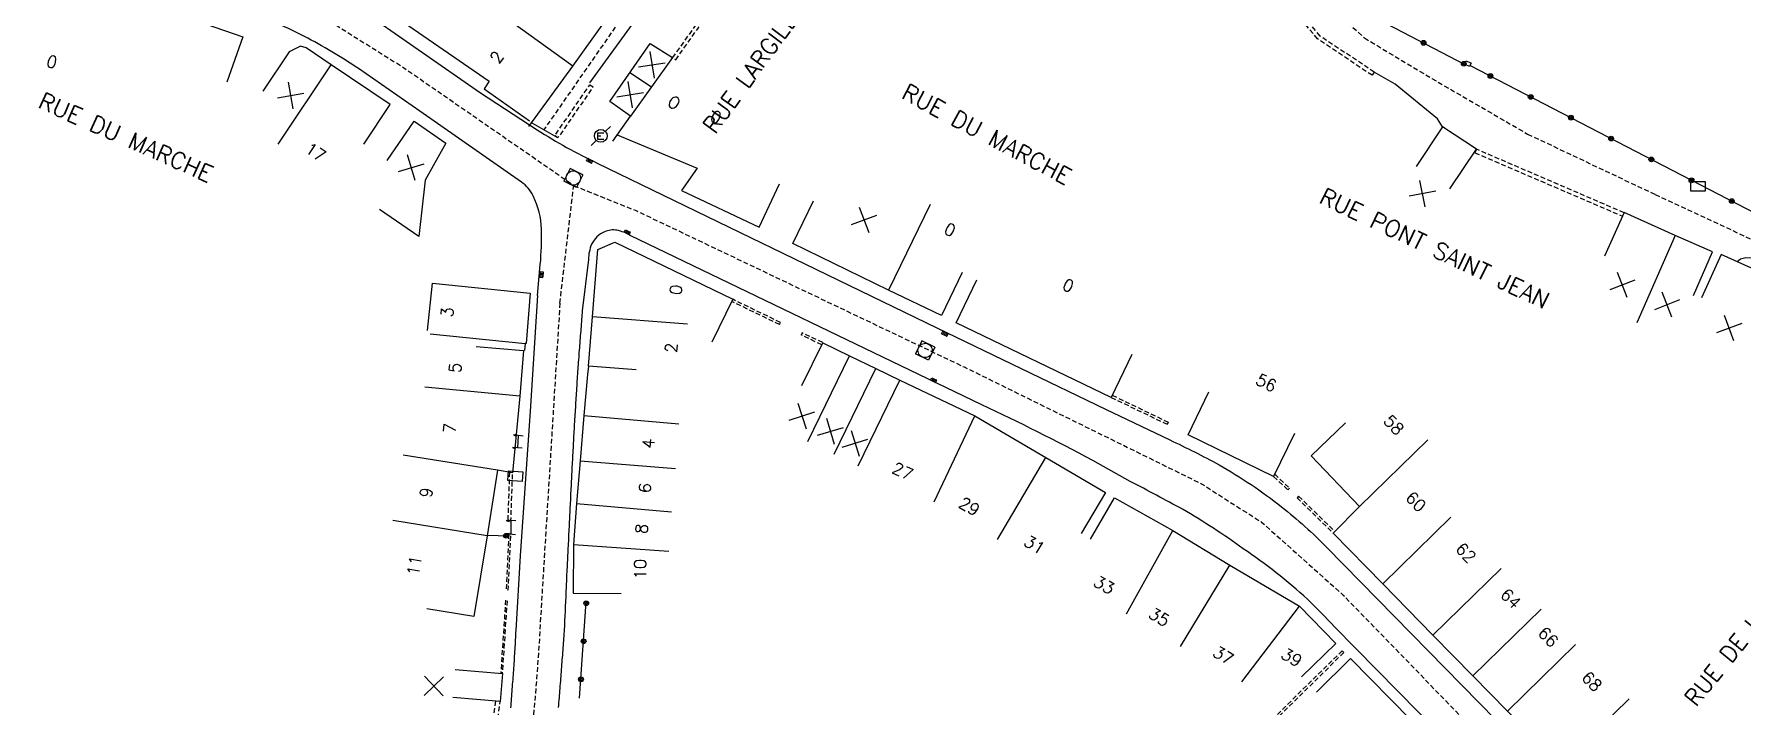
# Model space of a CAD drawing. Header units: millimetres. Extents: x 108000 to 119599, y 120002 to 124063.
# Drawn here: x 108152.3 to 108331.4, y 120667.6 to 120738.2 of the extents above; entities that cross this region are included whole.
import ezdxf
from ezdxf.enums import TextEntityAlignment as Align

# ---------------------------------------------------------------- set-up
doc = ezdxf.new("R2010")
doc.units = ezdxf.units.MM
doc.linetypes.add('DASHED', pattern=[0.75, 0.5, -0.25])
doc.layers.get('0').update_dxf_attribs({"linetype": 'CONTINUOUS'})
for name, color, linetype in [('W0001', 6, 'DASHED'), ('W0008', 7, 'CONTINUOUS'), ('W0100', 7, 'CONTINUOUS'), ('W0105', 7, 'CONTINUOUS'), ('W0112', 1, 'DASHED'), ('W0322', 7, 'CONTINUOUS'), ('W0400', 7, 'CONTINUOUS'), ('W0420', 7, 'CONTINUOUS'), ('W0471', 7, 'CONTINUOUS'), ('W0989', 7, 'CONTINUOUS'), ('W0991', 7, 'CONTINUOUS'), ('W1102', 7, 'CONTINUOUS'), ('W1471', 7, 'CONTINUOUS')]:
    doc.layers.add(name, color=color, linetype=linetype)
doc.styles.get("Standard").update_dxf_attribs({"font": 'romans.shx', "width": 0.85})

# ---------------------------------------------------------------- blocks, each defined once
blk = doc.blocks.new('t991o')
at = {"color": 0, "linetype": 'Continuous'}
for p, q in [((-1, 1), (1, -1)), ((-1, -1), (1, 1))]:
    blk.add_line(p, q, dxfattribs=at)
blk = doc.blocks.new('T400')
for p, q in [((-0.15, 0.3), (0.15, 0.3)), ((-0.15, -0.25), (-0.15, 0.3)), ((-0.15, 0.15), (0.15, 0.15)), ((-0.15, 0), (0.15, 0)), ((0.15, 0.3), (0.15, -0.25)), ((-0.15, -0.15), (0.15, -0.15)), ((-0.15, -0.25), (-0.15, -0.3)), ((-0.15, -0.3), (0.15, -0.3)), ((0.15, -0.3), (0.15, -0.25))]:
    blk.add_line(p, q)
blk = doc.blocks.new('T420')
for p, q in [((0.75, 0.75), (-0.75, 0.75)), ((-0.75, 0.75), (-0.75, -0.75)), ((0.75, 0.75), (0.75, -0.75)), ((0.75, -0.75), (-0.75, -0.75))]:
    blk.add_line(p, q)
blk.add_ellipse((0, 0), major_axis=(-0.53, 0.53), ratio=1, start_param=3.926991, end_param=10.210176)
blk = doc.blocks.new('T471')
for p, q in [((-0.333334, 0.333334), (-0.333334, -0.333334)), ((-0.333334, 0.333334), (0.333334, 0.333334)), ((-0.333334, 0), (0, 0)), ((0.500001, 0.500001), (1.000002, 1.000002)), ((-0.500001, -0.500001), (-1.000002, -1.000002)), ((-0.333334, -0.333334), (0.333334, -0.333334))]:
    blk.add_line(p, q)
blk.add_ellipse((0, 0), major_axis=(0.471405, 0.471405), ratio=1, start_param=5.4977871438, end_param=11.780972451)
blk = doc.blocks.new('T1471')
at = {"color": 0, "linetype": 'Continuous', "flags": 128}
blk.add_lwpolyline([(-0.75, -0.5), (-0.75, 0.5), (0.75, 0.5), (0.75, -0.5), (-0.75, -0.5)], dxfattribs=at)
blk = doc.blocks.new('t322o')
at = {"color": 0, "linetype": 'Continuous'}
for radius in [0.25, 0.15]:
    blk.add_circle((0, 0), radius, dxfattribs=at)
blk = doc.blocks.new('t105o')
for p, q in [((-0.5, 0), (0.5, 0)), ((0.5, 0), (0.2, 0.1)), ((0.5, 0), (0.2, -0.1))]:
    blk.add_line(p, q)

msp = doc.modelspace()

# ---------------------------------------------------------------- linework, layer by layer
at = {"layer": 'W0001', "flags": 128}
for points in [[(108207.39, 120709.98), (108207.97, 120714.93), (108208.84, 120722.3), (108190.84, 120734.76), (108175.49, 120744.37), (108164.76, 120748.58), (108152.37, 120751.81), (108135.01, 120756.86), (108117.83, 120762.25)], [(108224.72, 120753.68), (108218.67, 120746.81), (108205.71, 120728.15)], [(108208.84, 120722.3), (108215.44, 120719.65), (108249.77, 120703.29), (108274.66, 120691.04), (108280.96, 120687.01), (108289.52, 120679.36), (108309.12, 120659.14), (108324.38, 120644.31), (108327.33, 120639.21), (108330.36, 120636.45)], [(108207.39, 120709.98), (108205.46, 120678.6), (108205.19, 120673.97), (108204.8, 120668.65), (108204.41, 120664.72), (108203.74, 120660.76), (108202.82, 120657.06), (108200.57, 120650.33), (108196.98, 120642.26), (108186.11, 120620.92), (108180.1, 120602.94), (108179.66, 120600.82), (108179.49, 120598.71), (108179.98, 120596.82), (108181.4, 120594.48), (108189.43, 120585.28), (108217.18, 120560.75), (108232.26, 120535.55), (108246.33, 120505.73)]]:
    msp.add_lwpolyline(points, dxfattribs=at)
at = {"layer": 'W0001'}
msp.add_lwpolyline([(108282.02, 120749.95), (108288.32, 120740.92), (108291.74, 120737.79), (108298.81, 120733.53), (108308.85, 120727.71), (108322.21, 120721.38), (108333.44, 120716.15), (108342.14, 120712.95), (108348, 120711.8), (108355.95, 120710.33), (108362.38, 120707.69)], dxfattribs=at)
at = {"layer": 'W0008', "flags": 128}
for points in [[(108133.66, 120759.96), (108147.29, 120756.01), (108167.95, 120750.95, -0.0361), (108172.44, 120749.5, -0.0312), (108176.53, 120747.53, -0.0247), (108179.47, 120745.69), (108199.07, 120732.04), (108205, 120728.16, 0.0318), (108211.31, 120724.66), (108246.91, 120707.39), (108264.6, 120698.85), (108271.32, 120695.64, -0.0166), (108276.5, 120693.02, -0.0392), (108283.05, 120688.62, -0.0319), (108287.81, 120684.35), (108305.51, 120666.28), (108322.05, 120649.55, 0.104), (108323.21, 120648.79, 0.1816), (108325.33, 120648.7, 0.135), (108326.28, 120649.37), (108331.66, 120655.4)], [(108205.04, 120710.79), (108205.34, 120714.03, 0.0284), (108205.45, 120717.73, 0.1112), (108204.58, 120721.24, 0.1173), (108203.37, 120722.68), (108192.69, 120730.1), (108186.26, 120734.57, 0.0326), (108180.6, 120737.94, 0.0237), (108177.22, 120739.51), (108160.44, 120746.27, 0.0236), (108152.83, 120748.85), (108136.22, 120753.77)], [(108319.57, 120634.93), (108321.21, 120637.39, 0.1205), (108322.15, 120639.23, 0.1304), (108322.08, 120641.36, 0.0969), (108321.4, 120642.64, 0.0234), (108320.98, 120643.11), (108304.06, 120660.34), (108288.61, 120676.05, 0.0084), (108285.77, 120678.93, 0.0366), (108279.03, 120684.23, 0.0244), (108272.68, 120688.36, 0.0018), (108267.19, 120691.29), (108263.25, 120693.48, 0.0148), (108251.61, 120699.31), (108214.76, 120717.09, 0.0717), (108213.37, 120717.63, 0.1399), (108212.07, 120717.46, 0.1798), (108210.72, 120716.18, 0.0883), (108210.38, 120714.56), (108209.74, 120709.17)]]:
    msp.add_lwpolyline(points, format="xyb", dxfattribs=at)
for points in [[(108224.19, 120745.86), (108221.23, 120747.86), (108210.5, 120733.07)], [(108207.18, 120727.32), (108204.49, 120728.85)], [(108205.04, 120710.79), (108204.28, 120698.64), (108203.24, 120683.47), (108202.77, 120675.65), (108202.75, 120675.4), (108202.74, 120675.16), (108202.73, 120674.91), (108202.71, 120674.67), (108202.7, 120674.42), (108202.69, 120674.18), (108202.67, 120673.93), (108202.66, 120673.69), (108202.64, 120673.44), (108202.63, 120673.19), (108202.61, 120672.95), (108202.59, 120672.7), (108202.58, 120672.46), (108202.56, 120672.21), (108202.55, 120671.97), (108202.53, 120671.72), (108202.51, 120671.48), (108202.49, 120671.23), (108202.48, 120670.99), (108202.46, 120670.74), (108202.44, 120670.5), (108202.42, 120670.25), (108202.4, 120670.01), (108202.38, 120669.76), (108202.37, 120669.51), (108202.35, 120669.27), (108202.33, 120669.02), (108202.31, 120668.77), (108202.3, 120668.53), (108202.28, 120668.28), (108202.26, 120668.03), (108202.25, 120667.79), (108202.23, 120667.54)], [(108209.74, 120709.17), (108209.69, 120708.54), (108209.67, 120708.29), (108209.65, 120708.04), (108209.63, 120707.79), (108209.61, 120707.54), (108209.59, 120707.29), (108209.57, 120707.04), (108209.55, 120706.79), (108209.53, 120706.55), (108209.51, 120706.3), (108209.49, 120706.05), (108209.47, 120705.8), (108209.45, 120705.55), (108209.43, 120705.3), (108209.41, 120705.05), (108209.39, 120704.8), (108209.37, 120704.55), (108209.36, 120704.3), (108209.34, 120704.05), (108209.32, 120703.8), (108209.3, 120703.55), (108209.28, 120703.3), (108209.27, 120703.05), (108209.25, 120702.8), (108209.23, 120702.55), (108209.21, 120702.3), (108209.2, 120702.05), (108209.18, 120701.8), (108209.16, 120701.55), (108209.15, 120701.3), (108209.13, 120701.05), (108209.12, 120700.8), (108209.1, 120700.55), (108209.08, 120700.3), (108209.07, 120700.05), (108209.05, 120699.8), (108209.04, 120699.55), (108209.02, 120699.3), (108209.01, 120699.05), (108208.99, 120698.8), (108208.98, 120698.55), (108208.96, 120698.3), (108208.95, 120698.05), (108208.93, 120697.8), (108208.92, 120697.55), (108208.9, 120697.3), (108208.89, 120697.05), (108208.88, 120696.8), (108208.86, 120696.55), (108208.85, 120696.3), (108208.83, 120696.05), (108208.82, 120695.8), (108208.81, 120695.55), (108208.79, 120695.3), (108208.78, 120695.05), (108208.77, 120694.8), (108208.75, 120694.55), (108208.74, 120694.3), (108208.73, 120694.05), (108208.71, 120693.8), (108208.7, 120693.55), (108208.69, 120693.3), (108208.67, 120693.05), (108208.66, 120692.8), (108208.65, 120692.55), (108208.64, 120692.3), (108208.62, 120692.05), (108208.61, 120691.8), (108208.6, 120691.55), (108208.59, 120691.3), (108208.57, 120691.05), (108208.56, 120690.8), (108208.55, 120690.55), (108208.54, 120690.3), (108208.52, 120690.05), (108208.51, 120689.8), (108208.5, 120689.55), (108208.49, 120689.3), (108208.47, 120689.04), (108208.46, 120688.79), (108208.45, 120688.54), (108208.44, 120688.29), (108208.42, 120688.04), (108208.41, 120687.79), (108208.4, 120687.54), (108208.39, 120687.29), (108208.38, 120687.04), (108208.36, 120686.79), (108208.35, 120686.54), (108208.34, 120686.29), (108208.33, 120686.04), (108208.31, 120685.79), (108208.3, 120685.54), (108208.29, 120685.29), (108208.28, 120685.04), (108208.26, 120684.79), (108208.25, 120684.54), (108208.24, 120684.29), (108208.23, 120684.04), (108208.21, 120683.79), (108208.2, 120683.54), (108208.19, 120683.29), (108208.18, 120683.04), (108208.16, 120682.79), (108208.15, 120682.54), (108208.14, 120682.29), (108208.12, 120682.04), (108208.11, 120681.79), (108208.1, 120681.54), (108208.09, 120681.29), (108208.08, 120681.05), (108208.07, 120680.8), (108208.06, 120680.55), (108208.05, 120680.3), (108208.04, 120680.05), (108208.03, 120679.8), (108208.02, 120679.55), (108208.01, 120679.3), (108208, 120679.05), (108207.99, 120678.81), (108207.97, 120678.56), (108207.96, 120678.31), (108207.95, 120678.06), (108207.94, 120677.81), (108207.93, 120677.56), (108207.92, 120677.31), (108207.91, 120677.06), (108207.89, 120676.81), (108207.88, 120676.57), (108207.87, 120676.32), (108207.86, 120676.07), (108207.84, 120675.82), (108207.83, 120675.57), (108207.81, 120675.32), (108207.79, 120675.07), (108207.78, 120674.83), (108207.76, 120674.58), (108207.74, 120674.33), (108207.72, 120674.08), (108207.7, 120673.83), (108207.69, 120673.58), (108207.67, 120673.33), (108207.65, 120673.08), (108207.63, 120672.83), (108207.61, 120672.58), (108207.59, 120672.33), (108207.57, 120672.08), (108207.55, 120671.83), (108207.54, 120671.58), (108207.52, 120671.33), (108207.5, 120671.08), (108207.48, 120670.83), (108207.46, 120670.58), (108207.44, 120670.33), (108207.42, 120670.08), (108207.4, 120669.83), (108207.38, 120669.58), (108207.36, 120669.33), (108207.34, 120669.08), (108207.32, 120668.83), (108207.3, 120668.58), (108207.28, 120668.33), (108207.25, 120668.08), (108207.23, 120667.83), (108207.21, 120667.58)]]:
    msp.add_lwpolyline(points, dxfattribs=at)
at = {"layer": 'W0008'}
for points in [[(108299.93, 120728.47), (108299.4, 120729.3), (108294.95, 120732.95), (108292.77, 120734.2)], [(108352.94, 120685.54), (108358.18, 120701.03), (108358.37, 120701.79), (108358.24, 120702.85), (108357.55, 120703.75), (108356.44, 120704.42), (108337.15, 120712.6), (108332.3, 120714.68), (108331.72, 120714.73), (108331.17, 120714.6), (108330.8, 120714.32)]]:
    msp.add_lwpolyline(points, dxfattribs=at)
at = {"layer": 'W0100', "flags": 128}
for points in [[(108163.5, 120765.18), (108158.77, 120766.81), (108155.37, 120756.93), (108156.35, 120755.64), (108160.39, 120754.99), (108164.82, 120754.17), (108170.89, 120753.02), (108177.99, 120748.38), (108181.48, 120746.07), (108188.04, 120741.49), (108192, 120738.76), (108199.99, 120733.25), (108199.44, 120732.47), (108204.22, 120729.09)], [(108204.14, 120728.51), (108208.74, 120734.84), (108212.18, 120739.61), (108215.65, 120744.54), (108220.32, 120750.9), (108214.55, 120756.46), (108211.08, 120752.86)], [(108137.9, 120744.08), (108139.23, 120748.9), (108162.58, 120742.47), (108162.42, 120741.99), (108174.14, 120737.89), (108172.49, 120733.17)], [(108212.95, 120726.96), (108214.78, 120729.6), (108212.61, 120731.11), (108216.86, 120737.22), (108219.2, 120735.73)], [(108186.83, 120726.65), (108189.61, 120730.81), (108183.41, 120734.96), (108180.78, 120736.75), (108180.19, 120736.92), (108179.02, 120736.35), (108176.24, 120732.2)], [(108189.28, 120724.95), (108192.12, 120729.06), (108195.45, 120726.77), (108193.26, 120722.88), (108192.61, 120716.98), (108188.49, 120719.81)], [(108213.4, 120727.62), (108221.77, 120724.13), (108220.13, 120721.79), (108228.29, 120717.96), (108230.42, 120722.49)], [(108249.57, 120713.18), (108247.39, 120708.68), (108241.84, 120711.34), (108231.8, 120716.22), (108233.98, 120720.72)], [(108215.38, 120702.98), (108210.4, 120703.37), (108210.8, 120708.53), (108211.37, 120715.59), (108213.15, 120716.38), (108225.51, 120710.38), (108223.33, 120705.89)], [(108193.51, 120707.11), (108194.02, 120712.08), (108204.26, 120711.04), (108203.86, 120705.74), (108203.74, 120705.75), (108203.68, 120705)], [(108267.36, 120704.6), (108265.19, 120700.1), (108248.92, 120707.93), (108251.09, 120712.43)], [(108198.6, 120705.43), (108203.59, 120705.01), (108203.18, 120700.24), (108202.43, 120692.2), (108200.85, 120692.47), (108199.75, 120685.58), (108198.37, 120677.13), (108193.43, 120677.93)], [(108232.76, 120701.34), (108234.95, 120705.83), (108237.76, 120704.46), (108240.5, 120703.14), (108243.04, 120701.91), (108250.9, 120698.18), (108258.35, 120693.81), (108264.58, 120690.13), (108262.04, 120685.82)], [(108210.39, 120703.36), (108210.27, 120702.49), (108209.9, 120698.19), (108209.53, 120693.44), (108209.14, 120688.97), (108208.83, 120684.68), (108208.8, 120679.57), (108213.8, 120679.54)], [(108284.41, 120696.3), (108282.22, 120691.8), (108273.25, 120696.18), (108275.44, 120700.67)], [(108203.03, 120696.11), (108202.93, 120694.8)], [(108289.76, 120697.43), (108286.15, 120693.97), (108291.22, 120688.67), (108288.46, 120685.87), (108293.65, 120680.56), (108298.92, 120675.16), (108303.11, 120670.9), (108306.72, 120667.19), (108312.33, 120661.5), (108315.89, 120657.83), (108319.37, 120654.25), (108320.93, 120652.66)], [(108263.01, 120685.24), (108265.52, 120689.56), (108271.66, 120686.14), (108277.63, 120682.52), (108284.93, 120678.22), (108288.74, 120674.3), (108285.15, 120670.81)], [(108202.26, 120687.17), (108202.25, 120685.75)], [(108311.52, 120628.98), (108320.54, 120639.54), (108320.43, 120641.82), (108317.06, 120645.29), (108313.7, 120648.77), (108310.75, 120651.74), (108307.7, 120654.87), (108303.27, 120659.45), (108296.59, 120666.27), (108290.28, 120672.7), (108286.71, 120669.2)], [(108196.4, 120671.58), (108201.38, 120671.16), (108201.14, 120668.21), (108196.15, 120668.63)]]:
    msp.add_lwpolyline(points, dxfattribs=at)
at = {"layer": 'W0100'}
for points in [[(108300.7, 120721.95), (108303.48, 120726.11), (108299.93, 120728.47), (108297.15, 120724.31)], [(108326.23, 120710.79), (108328.23, 120715.37), (108324.3, 120717.08), (108318.96, 120719.47), (108316.92, 120714.9)], [(108333.45, 120707.65), (108335.51, 120712.2), (108329.12, 120715.09), (108327.06, 120710.54)]]:
    msp.add_lwpolyline(points, dxfattribs=at)
at = {"layer": 'W0112'}
for p, q in [((108292.77, 120734.2), (108292.55, 120733.87)), ((108302.76, 120734.81), (108302.26, 120735.02)), ((108302.91, 120735.18), (108302.76, 120734.81)), ((108303.48, 120726.12), (108303.32, 120725.75)), ((108318.96, 120719.46), (108303.48, 120726.12)), ((108230.53, 120707.95), (108225.51, 120710.38)), ((108230.42, 120707.73), (108225.4, 120710.16)), ((108230.42, 120707.73), (108230.53, 120707.95)), ((108232.78, 120706.87), (108232.67, 120706.65)), ((108234.84, 120705.61), (108232.67, 120706.65)), ((108234.94, 120705.84), (108232.78, 120706.87)), ((108265.19, 120700.1), (108271.06, 120697.27)), ((108265.3, 120700.32), (108271.17, 120697.5)), ((108271.17, 120697.5), (108271.06, 120697.27)), ((108282.22, 120691.8), (108283.72, 120690.39)), ((108282.33, 120692.04), (108283.89, 120690.57)), ((108283.89, 120690.57), (108283.72, 120690.39)), ((108284.84, 120689.73), (108284.67, 120689.56)), ((108284.67, 120689.56), (108288.46, 120685.87)), ((108284.84, 120689.73), (108288.63, 120686.05)), ((108289.4, 120673.51), (108282.26, 120666.51)), ((108289.57, 120673.33), (108282.43, 120666.33)), ((108289.4, 120673.51), (108289.57, 120673.33))]:
    msp.add_line(p, q, dxfattribs=at)
for points in [[(108292.55, 120733.87), (108286.83, 120737.68), (108283.83, 120741.28), (108280.69, 120744.7)], [(108292.77, 120734.2), (108287.1, 120737.98), (108284.13, 120741.54), (108280.99, 120744.97)], [(108302.26, 120735.02), (108302.41, 120735.39), (108302.91, 120735.18)], [(108303.32, 120725.75), (108318.8, 120719.1), (108318.96, 120719.46)]]:
    msp.add_lwpolyline(points, dxfattribs=at)
at = {"layer": 'W0112', "flags": 128}
for points in [[(108219.53, 120735.5), (108221.94, 120738.9), (108221.61, 120739.13), (108219.2, 120735.73)], [(108210.54, 120732.89), (108210.87, 120732.66), (108207.18, 120727.32), (108206.85, 120727.54)], [(108202.03, 120685.76), (108201.75, 120679.91), (108201.97, 120679.9), (108202.25, 120685.75)], [(108201.7, 120678.84), (108201.19, 120671.17), (108201.38, 120671.16), (108201.89, 120678.83)], [(108200.64, 120668.26), (108200.2, 120665.13), (108197.18, 120651.75), (108193.7, 120644.9), (108194.14, 120644.68), (108197.65, 120651.58), (108200.69, 120665.04), (108201.13, 120668.2)]]:
    msp.add_lwpolyline(points, close=True, dxfattribs=at)
msp.add_lwpolyline([(108202.1, 120692.25), (108201.93, 120687.18), (108202.26, 120687.17), (108202.43, 120692.18)], dxfattribs=at)
at = {"layer": 'W0322'}
for p, q in [((108291.62, 120740.58), (108302.25, 120735.02)), ((108302.84, 120734.89), (108332.71, 120719.4))]:
    msp.add_line(p, q, dxfattribs=at)
at = {"layer": 'W0322', "flags": 128}
for points in [[(108199.76, 120685.65), (108202.06, 120685.58)], [(108209.46, 120668.54), (108210.16, 120678.65)]]:
    msp.add_lwpolyline(points, dxfattribs=at)
at = {"layer": 'W1102'}
for p, q in [((108177.85, 120726.65), (108183.41, 120734.96)), ((108246.2, 120720.34), (108241.84, 120711.34)), ((108324.3, 120717.08), (108320.3, 120707.92)), ((108220.77, 120707.76), (108210.8, 120708.53)), ((108193.8, 120706.76), (108203.74, 120705.75)), ((108233.39, 120695.47), (108237.76, 120704.46)), ((108236.13, 120694.14), (108240.5, 120703.14)), ((108238.67, 120692.91), (108243.04, 120701.91)), ((108246.62, 120689.14), (108250.9, 120698.18)), ((108298.38, 120695.66), (108291.22, 120688.67)), ((108253.27, 120685.19), (108258.35, 120693.81)), ((108300.8, 120687.55), (108293.65, 120680.56)), ((108266.79, 120677.41), (108271.66, 120686.14)), ((108272.44, 120673.97), (108277.63, 120682.52)), ((108306.07, 120682.15), (108298.92, 120675.16)), ((108278.88, 120670.26), (108284.93, 120678.22)), ((108310.27, 120677.89), (108303.11, 120670.9)), ((108313.87, 120674.18), (108306.72, 120667.19)), ((108319.48, 120668.49), (108312.33, 120661.5))]:
    msp.add_line(p, q, dxfattribs=at)
at = {"layer": 'W1102', "flags": 128}
for points in [[(108208.74, 120734.84), (108200.63, 120740.68)], [(108219.2, 120735.73), (108214.78, 120729.6)], [(108214.74, 120734.16), (108216.99, 120732.67)], [(108203.18, 120700.24), (108193.23, 120701.17)], [(108209.9, 120698.19), (108219.87, 120697.34)], [(108200.85, 120692.47), (108190.97, 120694.04)], [(108209.53, 120693.44), (108219.5, 120692.65)], [(108209.14, 120688.97), (108219.1, 120688.1)], [(108199.75, 120685.58), (108189.88, 120687.19)], [(108208.83, 120684.68), (108218.8, 120683.96)]]:
    msp.add_lwpolyline(points, dxfattribs=at)

# ---------------------------------------------------------------- block references
at = {"layer": 'W0105'}
for p, rotation in [((108203.03, 120696.11), 172.4992455977423), ((108202.93, 120694.8), 175.0037828727644), ((108202.26, 120687.17), 179.9064887529469), ((108202.25, 120685.75), 173.8349489916483)]:
    msp.add_blockref('t105o', p, dxfattribs=dict(at, rotation=rotation))
at = {"layer": 'W0322'}
for p, rotation in [((108297.94, 120737.28), 332.4137635218557), ((108302.15, 120735.08), 332.4137635218557), ((108304.95, 120733.8), 332.5871610869127), ((108309.17, 120731.61), 332.5871610869127), ((108313.38, 120729.43), 332.5871610869127), ((108317.6, 120727.24), 332.5871610869127), ((108321.82, 120725.05), 332.5871610869127), ((108326.03, 120722.86), 332.5871610869127), ((108330.25, 120720.68), 332.5871610869127), ((108201.76, 120685.59), 358.2337546380655), ((108210.15, 120678.51), 86.0441978182011), ((108209.88, 120674.52), 86.0441978182011), ((108209.6, 120670.53), 86.0441978182011)]:
    msp.add_blockref('t322o', p, dxfattribs=dict(at, rotation=rotation))
at = {"layer": 'W0400'}
for p, rotation in [((108210.51, 120724.9), 62.72332573903059), ((108214.46, 120717.41), 62.72332573903059), ((108205.47, 120712.98), 356.7250257390306), ((108247.75, 120706.77), 64.13272573903055), ((108246.58, 120701.89), 64.13272573903055)]:
    msp.add_blockref('T400', p, dxfattribs=dict(at, rotation=rotation))
at = {"layer": 'W0420'}
for p, rotation in [((108208.8, 120723.1), 332.7233257390306), ((108245.68, 120705.02), 334.1327257390305)]:
    msp.add_blockref('T420', p, dxfattribs=dict(at, rotation=rotation))
at = {"layer": 'W0471'}
msp.add_blockref('T471', (108211.68, 120727.52), dxfattribs=at)
at = {"layer": 'W0991'}
for p, rotation in [((108217.04, 120734.97), 324.1893344407909), ((108179.17, 120731.75), 55.12585000748015), ((108214.75, 120731.84), 324.1893344406716), ((108191.82, 120724.19), 61.19315512537889), ((108297.82, 120721.46), 146.3332228586649), ((108239.28, 120718.72), 335.5967504718931), ((108318.78, 120711.88), 155.9447208251201), ((108323.46, 120709.81), 156.3901785645302), ((108329.99, 120707.35), 155.2712523932401), ((108232.77, 120698.15), 332.7246028048359), ((108235.75, 120696.55), 331.3790360621071), ((108238.34, 120695.29), 332.3317063104546), ((108194.17, 120669.83), 88.89650401777955)]:
    msp.add_blockref('t991o', p, dxfattribs=dict(at, rotation=rotation))
at = {"layer": 'W1471'}
msp.add_blockref('T1471', (108326.71, 120722.22), dxfattribs=at)
at = {"layer": 'W1471', "rotation": 356.0870055374951}
msp.add_blockref('T1471', (108202.71, 120691.84), dxfattribs=at)

# ---------------------------------------------------------------- texts
at = {"layer": 'W0989'}
for s, rotation, p in [('RUE LARGILLERE', 54.043, (108228.59, 120735.89)), ('RUE DU MARCHE', 336.0925, (108161.91, 120727.36)), ('RUE DU MARCHE', 331.9652, (108252.15, 120727.69)), ('RUE PONT SAINT JEAN', 334.6557, (108299.1, 120715.73)), ('RUE DE LA FAUVETTE', 51.2408, (108333.59, 120677.77))]:
    msp.add_text(s, height=1.75, rotation=rotation, dxfattribs=at).set_placement(p, align=Align.MIDDLE)
at = {"layer": 'W0991'}
for s, rotation, p in [('0', 342.4872, (108154.13, 120735.29)), ('2', 53.9617, (108200.78, 120735.78)), ('O', 325.212, (108219.36, 120731.01)), ('0', 334.8395, (108223.75, 120729.49)), ('17', 326.1058, (108181.78, 120725.82)), ('0', 334.4249, (108248.29, 120717.68)), ('0', 335.0953, (108260.69, 120711.83)), ('0', 85.3918, (108219.56, 120711.38)), ('3', 85.6855, (108195.59, 120709.03)), ('2', 85.5699, (108219.07, 120705.29)), ('5', 85.1924, (108196.41, 120703.21)), ('56', 334.0014, (108281.46, 120701.63)), ('58', 313.7484, (108294.83, 120697.2)), ('7', 84.6257, (108195.84, 120696.87)), ('4', 85.4958, (108216.69, 120695.26)), ('27', 334.6259, (108243.33, 120692.36)), ('9', 80.9499, (108193.38, 120690.12)), ('6', 84.9852, (108216.31, 120690.59)), ('29', 329.5914, (108250.32, 120688.66)), ('60', 314.3715, (108297.13, 120689.16)), ('8', 85.8879, (108215.96, 120686.32)), ('31', 329.4502, (108257.15, 120684.65)), ('62', 314.3163, (108302.37, 120683.8)), ('11', 80.7083, (108192.15, 120682.48)), ('10', 89.6951, (108215.81, 120682.09)), ('33', 330.859, (108264.45, 120680.43)), ('64', 314.5279, (108307.08, 120678.99)), ('35', 328.7296, (108270.23, 120677.06)), ('66', 314.1847, (108311.01, 120674.97)), ('37', 329.5084, (108276.96, 120673.04)), ('39', 329.5084, (108284.11, 120672.83)), ('68', 314.6059, (108315.58, 120670.31))]:
    msp.add_text(s, height=1.25, rotation=rotation, dxfattribs=at).set_placement(p, align=Align.MIDDLE)

doc.saveas('drawing.dxf')
